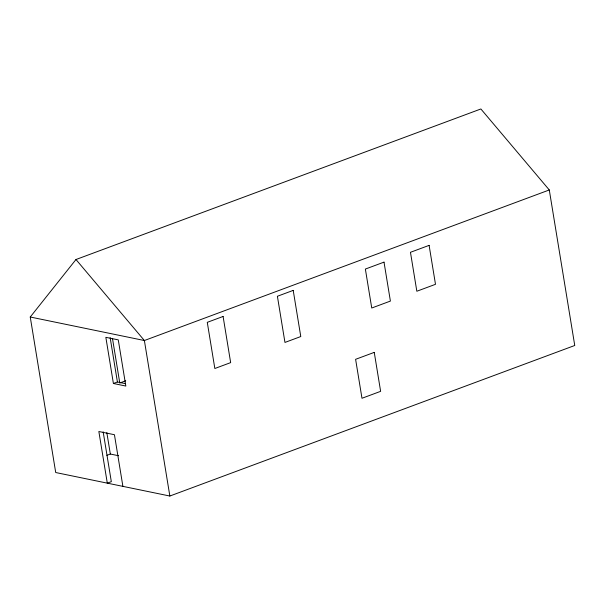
<?xml version="1.0" encoding="UTF-8"?>
<svg xmlns="http://www.w3.org/2000/svg" width="605" height="605" viewBox="0 0 605 605"><rect width="100%" height="100%" fill="white"/><g stroke="black" fill="none" stroke-linecap="round" stroke-linejoin="round"><path stroke-width="0.91" d="M30.25 317.012L75.973 259.522L480.877 108.968L549.287 189.962L574.75 345.478L169.846 496.032L55.713 472.528L30.25 317.012L144.383 340.524L549.287 189.962M113.4 383.487L125.832 386.05L118.278 339.881L105.845 337.325L113.4 383.487L117.415 381.997L125.409 383.638M119.729 383.01L125.719 380.779M106.828 455.346L110.337 454.037L118.618 455.739M75.973 259.522L144.383 340.524L169.846 496.032M112.469 338.376L119.722 382.693M110.155 337.673L117.415 381.997M122.898 486.359L114.436 434.715L98.849 431.509L107.304 483.153L111.32 481.663L103.168 431.857M106.828 432.613L110.337 454.037M223.094 316.46L207.281 322.336L214.835 368.505L230.656 362.622L223.094 316.46M293.213 290.385L277.4 296.268L284.955 342.43L300.776 336.546L293.213 290.385M384.016 262.131L365.367 269.066L371.742 308.013L390.399 301.078L384.016 262.131M429.111 245.365L410.462 252.3L416.837 291.247L435.494 284.312L429.111 245.365M374.253 352.382L355.604 359.317L361.979 398.272L380.628 391.337L374.253 352.382"/></g></svg>
